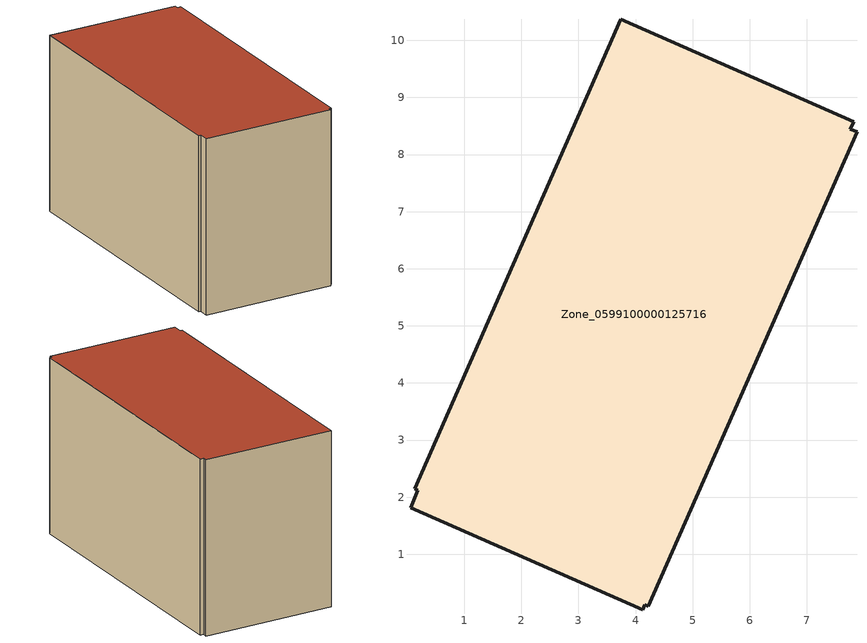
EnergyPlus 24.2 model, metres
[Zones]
Zone_0599100000125716
 floor ground (C_G): 7.76,8.44 7.88,8.4 4.22,0.09 4.16,0.12 4.12,0.03 0.06,1.81 0.19,2.12 0.13,2.15 3.74,10.37 7.82,8.57 z0
 wall outside (C_F): 7.88,8.4 7.76,8.44 7.82,8.57 3.74,10.37 0.13,2.15 0.19,2.12 0.06,1.81 4.12,0.03 4.16,0.12 4.22,0.09 7.88,8.4 z0:5.89
 roof outside (C_R): 4.16,0.12 4.22,0.09 7.88,8.4 7.76,8.44 7.82,8.57 3.74,10.37 0.13,2.15 0.19,2.12 0.06,1.81 4.12,0.03 z5.89
[BUILDING]
Pand.0599100000125716: North Axis=0; Terrain=City; Loads Convergence Tolerance Value=0.04; Temperature Convergence Tolerance Value=0.4; Solar Distribution=FullExterior; Maximum Number of Warmup Days=25; Minimum Number of Warmup Days=1
[Site:Location]
Rotterdam.The.Hague.AP_ZH_NLD Design_Conditions: Latitude=51.96; Longitude=4.45; Time Zone=1; Elevation=-4.5
[SITE:GROUNDTEMPERATURE:BUILDINGSURFACE]
18, 18, 18, 18, 18, 18, 18, 18, 18, 18, 18, 18
[MATERIAL] Thermal Absorptance=0.9; Solar Absorptance=0.7; Visible Absorptance=0.7
Name | Roughness | Thickness | Conductivity | Density | Specific Heat
G.TC.1946-1964 | MediumSmooth | 0.15 | 1 | 540 | 1210
F.TC.1946-1964 | Rough | 0.3 | 0.857143 | 1920 | 840
R.TC.1946-1964 | MediumRough | 0.2 | 0.235294 | 1500 | 1000
[CONSTRUCTION]
C_G: G.TC.1946-1964
C_F: F.TC.1946-1964
C_R: R.TC.1946-1964
[ZONE]
Zone_0599100000125716: Type=1; Multiplier=1; Ceiling Height=Autocalculate; Volume=Autocalculate; Floor Area=autocalculate; Part of Total Floor Area=Yes
[ZONEINFILTRATION:DESIGNFLOWRATE]
Infil_Zone_0599100000125716: Zone or ZoneList or Space or SpaceList=Zone_0599100000125716; Schedule=AlwaysOn; Design Flow Rate Calculation Method=Flow/Area; Flow Rate per Floor Area=0.003; Constant Term Coefficient=1; Temperature Term Coefficient=0; Velocity Term Coefficient=0; Velocity Squared Term Coefficient=0
[HVACTEMPLATE:ZONE:IDEALLOADSAIRSYSTEM]
Zone_0599100000125716: Maximum Heating Supply Air Temperature=50; Minimum Cooling Supply Air Temperature=13; Maximum Heating Supply Air Humidity Ratio=0.0156; Minimum Cooling Supply Air Humidity Ratio=0.0077; Heating Limit=NoLimit; Cooling Limit=NoLimit; Dehumidification Control Type=ConstantSensibleHeatRatio; Cooling Sensible Heat Ratio=0.7; Dehumidification Setpoint=60; Humidification Control Type=None; Humidification Setpoint=30; Outdoor Air Method=None; Outdoor Air Flow Rate per Person=0.00944; Outdoor Air Flow Rate per Zone Floor Area=0; Outdoor Air Flow Rate per Zone=0; Demand Controlled Ventilation Type=None; Outdoor Air Economizer Type=NoEconomizer; Heat Recovery Type=None; Sensible Heat Recovery Effectiveness=0.7; Latent Heat Recovery Effectiveness=0.65
[ZONECONTROL:THERMOSTAT]
ThermostatControl_Zone_0599100000125716: Zone or ZoneList=Zone_0599100000125716; Control Type Schedule=DualSetpointControlType; Control 1=Thermostat_Zone_0599100000125716; Temperature Difference Between Cutout And Setpoint=0
[THERMOSTATSETPOINT:DUALSETPOINT]
Thermostat_Zone_0599100000125716: Heating Setpoint Temperature Schedule=HeatingSetpoint_Zone_0599100000125716; Cooling Setpoint Temperature Schedule=CoolingSetpoint_Zone_0599100000125716
[SCHEDULE:COMPACT]
HeatingSetpoint_Zone_0599100000125716: Through: 12/31, For: AllDays, Until: 24:00, 21
CoolingSetpoint_Zone_0599100000125716: Through: 12/31, For: AllDays, Until: 24:00, 24
DualSetpointControlType: Through: 12/31, For: AllDays, Until: 24:00, 4
AlwaysOn: Through: 12/31, For: AllDays, Until: 24:00, 1
